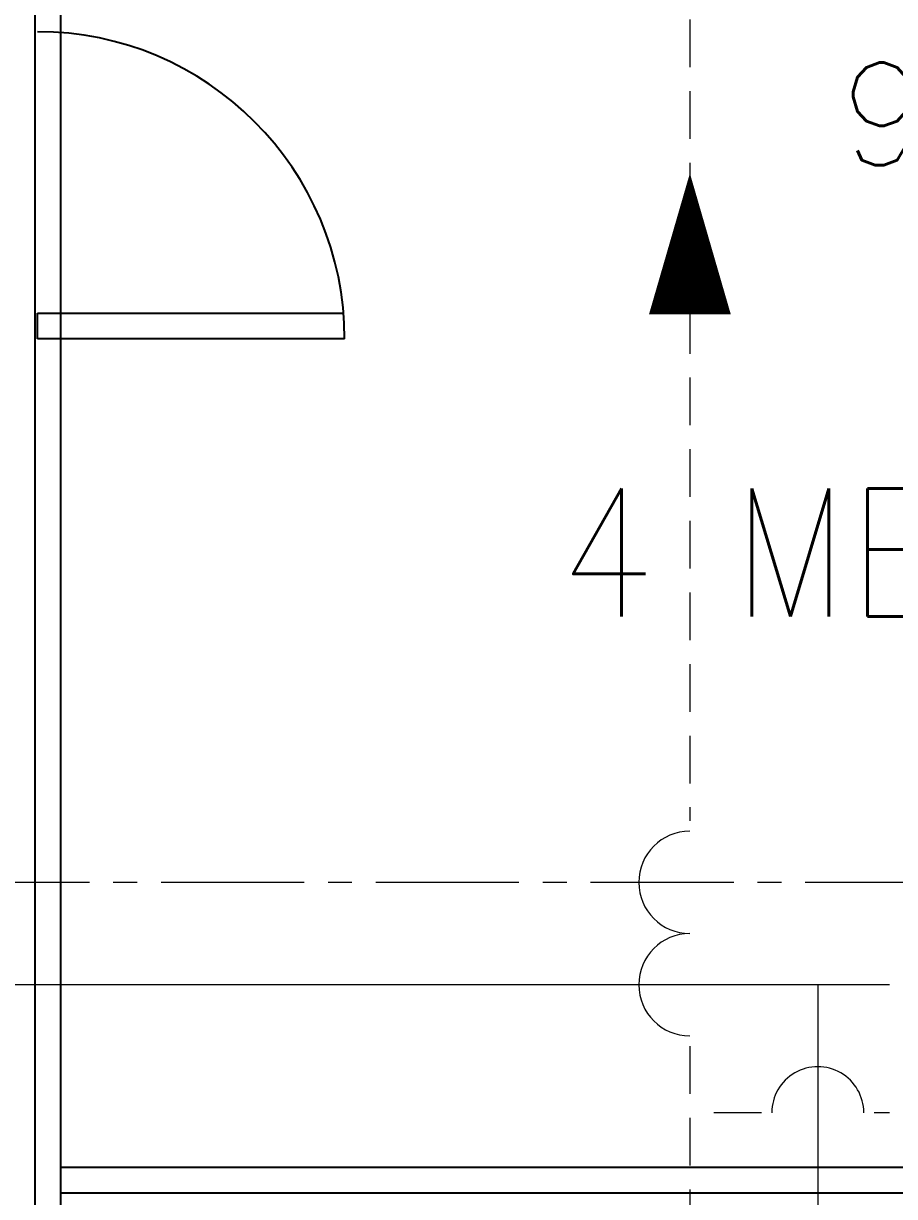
# Model space of a CAD drawing. Extents: x 475189 to 476029, y 1007718 to 1008015.
# Drawn here: x 475786.2 to 475795.33, y 1007855.54 to 1007867.82 of the extents above; entities that cross this region are included whole.
import ezdxf
from ezdxf.enums import TextEntityAlignment as Align

# ---------------------------------------------------------------- set-up
doc = ezdxf.new("R2010")
doc.units = 0
doc.header["$LTSCALE"] = 2
doc.header["$MEASUREMENT"] = 0
doc.linetypes.add('CENTER2', pattern=[1.125, 0.75, -0.125, 0.125, -0.125])
doc.linetypes.add('HIDDEN', pattern=[0.375, 0.25, -0.125])
doc.layers.get('0').update_dxf_attribs({"linetype": 'CONTINUOUS', "lineweight": 0})
for name, color, linetype in [('DIVISION', 42, 'CONTINUOUS'), ('Frame', 243, 'CONTINUOUS'), ('Lining', 151, 'CONTINUOUS')]:
    doc.layers.add(name, color=color, linetype=linetype)
doc.layers.add('R.B', color=6, linetype='CONTINUOUS', lineweight=0)
doc.layers.add('TEXT', color=1, linetype='CONTINUOUS', lineweight=0)
doc.styles.add('ROMANS', font='ROMANS.SHX')
doc.styles.add('XT03_5', font='romans', dxfattribs={"width": 0.6, "height": 87.5})

# ---------------------------------------------------------------- blocks, each defined once
blk = doc.blocks.new('EXISTING')
at = {"color": 8, "linetype": 'HIDDEN'}
for p, q in [((475793.186, 1007879.866), (475793.186, 1007859.473)), ((475793.186, 1007857.114), (475793.186, 1007848.879)), ((475793.936, 1007856.417), (475793.186, 1007856.417)), ((475795.277, 1007856.417), (475795.116, 1007856.417))]:
    blk.add_line(p, q, dxfattribs=at)
at = {"color": 8, "linetype": 'CENTER2'}
blk.add_line((475798.145, 1007858.83), (475772.226, 1007858.83), dxfattribs=at)
at = {"color": 8}
for p, q in [((475795.277, 1007857.758), (475771.154, 1007857.758)), ((475794.526, 1007857.758), (475794.526, 1007853.403))]:
    blk.add_line(p, q, dxfattribs=at)
for centre, radius, start, end in [((475793.186, 1007858.83), 0.536, 90, 270), ((475793.186, 1007857.758), 0.536, 90, 270), ((475794.526, 1007856.418), 0.482, 359.998, 180.002)]:
    blk.add_arc(centre, radius, start, end, dxfattribs=at)
at = {"layer": 'Lining', "color": 8}
for p, q in [((475786.324, 1007872.977), (475786.324, 1007829.587)), ((475786.592, 1007872.977), (475786.592, 1007829.587)), ((475786.592, 1007855.848), (475797.716, 1007855.848)), ((475786.592, 1007855.58), (475797.716, 1007855.58))]:
    blk.add_line(p, q, dxfattribs=at)
at = {"layer": 'Lining', "color": 8, "linetype": 'Continuous'}
blk.add_line((475786.592, 1007855.848), (475786.592, 1007855.58), dxfattribs=at)
at = {"color": 8, "linetype": 'ByBlock', "style": 'ROMANS'}
for tag, height, width, p in [('DIRECTION', 0.536, 0.85, (475672.394, 1007828.239)), ('DN', 1.072, 0.708333, (475752.552, 1007802.238))]:
    blk.add_attdef(tag, text='', height=height, dxfattribs=dict(at, width=width)).set_placement(p, align=Align.MIDDLE_RIGHT)
at = {"color": 8, "style": 'XT03_5', "text_generation_flag": 4, "width": 0.6, "flags": 9}
for p, rotation in [((475706.595, 1007775.576), 270), ((475708.817, 1007766.103), 90)]:
    blk.add_attdef('KEYWORD', p, '', height=0.0375, rotation=rotation, dxfattribs=at)
at = {"color": 8, "style": 'XT03_5', "width": 0.6, "flags": 9}
for p, rotation in [((475708.817, 1007775.576), 270), ((475706.595, 1007766.103), 90)]:
    blk.add_attdef('KEYWORD', p, '', height=0.0375, rotation=rotation, dxfattribs=at)
at = {"layer": 'TEXT', "color": 8, "style": 'ROMANS', "width": 0.85, "flags": 8}
blk.add_attdef('WTD', text='', height=1.072, rotation=180, dxfattribs=at).set_placement((475705.173, 1007794.2), align=Align.MIDDLE_CENTER)
blk.add_attdef('WTD', text='', height=1.072, dxfattribs=at).set_placement((475731.4, 1007752.462), align=Align.MIDDLE_CENTER)

msp = doc.modelspace()

# ---------------------------------------------------------------- linework, layer by layer
at = {"color": 8}
msp.add_lwpolyline([(475793.186, 1007866.256, 0, 0.858, 0), (475793.186, 1007864.777, 0.858, 0.858, 0)], format="xyseb", dxfattribs=at)
at = {"layer": 'DIVISION', "color": 8}
for p, q in [((475786.351, 1007864.521), (475786.351, 1007864.789)), ((475786.351, 1007864.789), (475789.556, 1007864.789)), ((475789.567, 1007864.521), (475786.351, 1007864.521))]:
    msp.add_line(p, q, dxfattribs=at)
msp.add_arc((475786.351, 1007864.521), 3.217, 0, 90, dxfattribs=at)

# ---------------------------------------------------------------- block references
at = {"layer": 'R.B'}
msp.add_blockref('EXISTING', (0, 0), dxfattribs=at)

# ---------------------------------------------------------------- texts
at = {"color": 8, "style": 'ROMANS', "width": 0.88}
msp.add_text('4 MEN', height=1.3403, dxfattribs=at).set_placement((475794.365, 1007861.613), align=Align.CENTER)
at = {"layer": 'Frame', "color": 8, "style": 'ROMANS'}
msp.add_text(' 95', height=1.0722, dxfattribs=at).set_placement((475794.024, 1007866.342))

doc.saveas('drawing.dxf')
